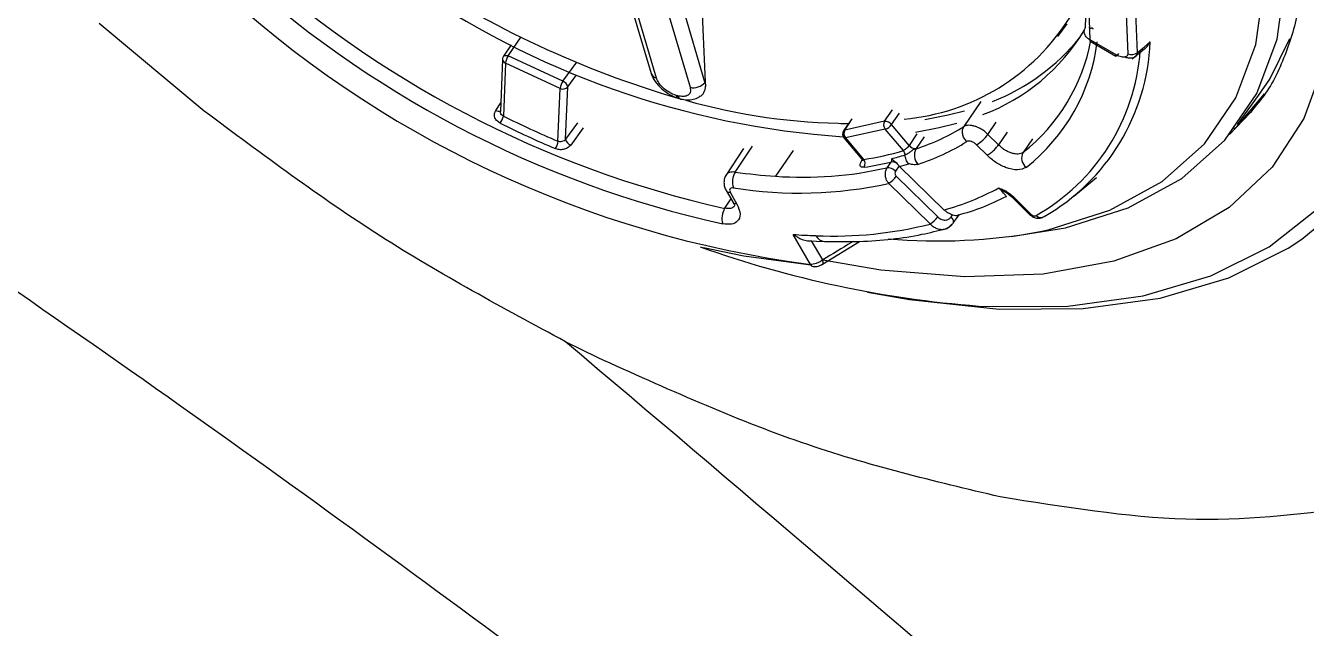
# Model space of a CAD drawing. Extents: x 400 to 501, y 484 to 634.
# Drawn here: x 463.317 to 464.659, y 564.913 to 565.544 of the extents above; entities that cross this region are included whole.
import ezdxf

# ---------------------------------------------------------------- set-up
doc = ezdxf.new("R2010")
doc.units = 0
doc.header["$MEASUREMENT"] = 0
doc.layers.add('DIM', color=3, linetype='Continuous')
doc.layers.add('GEOMETRY', color=3, linetype='Continuous', lineweight=25)

# ---------------------------------------------------------------- blocks, each defined once
blk = doc.blocks.new('2026 GRANDEE')
at = {"layer": 'GEOMETRY', "ltscale": 16}
for p, q in [((13.5246, -31.2693), (13.5477, -31.3469)), ((13.6044, -31.3556), (13.6008, -31.2688)), ((13.5532, -31.3517), (13.5302, -31.2741)), ((13.604, -31.3561), (13.581, -31.2785)), ((13.0796, -31.3863), (12.9695, -31.2944)), ((13.5653, -31.2837), (13.5884, -31.3613)), ((13.9734, -31.3082), (13.9832, -31.2949)), ((13.398, -31.3285), (13.4114, -31.3085)), ((13.401, -31.3168), (13.393, -31.3287)), ((14.0345, -31.3274), (14.0073, -31.3118)), ((14.0073, -31.3132), (14.0344, -31.3288)), ((14.0557, -31.3281), (14.0627, -31.3223)), ((13.392, -31.3318), (13.3898, -31.3867)), ((13.395, -31.3361), (13.3928, -31.3915)), ((13.4522, -31.3625), (13.395, -31.3361)), ((13.4552, -31.3549), (13.398, -31.3285)), ((13.4552, -31.3549), (13.4696, -31.3351)), ((14.0513, -31.3317), (14.0555, -31.3282)), ((13.4602, -31.3609), (13.4687, -31.3492)), ((13.45, -31.4179), (13.4522, -31.3625)), ((13.458, -31.4157), (13.4602, -31.3609)), ((13.6044, -31.3556), (13.604, -31.3561)), ((13.604, -31.3561), (13.6048, -31.3601)), ((13.6048, -31.3601), (13.6044, -31.3556)), ((13.5757, -31.3703), (13.574, -31.3698)), ((13.5766, -31.373), (13.5783, -31.3735)), ((13.8753, -31.4023), (13.8932, -31.3763)), ((14.1616, -31.4002), (14.1839, -31.37)), ((14.1872, -31.3722), (14.1753, -31.3877)), ((13.3849, -31.3856), (13.3902, -31.3776)), ((13.3899, -31.3875), (13.3899, -31.3867)), ((13.7921, -31.3969), (13.8004, -31.3849)), ((13.7994, -31.4003), (13.8076, -31.3885)), ((14.1753, -31.3877), (14.1534, -31.4107)), ((13.4706, -31.3985), (13.458, -31.4157)), ((13.7463, -31.3991), (13.7543, -31.3994)), ((13.757, -31.3954), (13.7492, -31.407)), ((13.7505, -31.4062), (13.7583, -31.3945)), ((13.7921, -31.3969), (13.7505, -31.4062)), ((13.8178, -31.4221), (13.7994, -31.4003)), ((13.9004, -31.4106), (13.909, -31.398)), ((13.4764, -31.4039), (13.4634, -31.4218)), ((13.7496, -31.4141), (13.7684, -31.4364)), ((13.7928, -31.4051), (13.7512, -31.4144)), ((13.7512, -31.4144), (13.7702, -31.4369)), ((13.8118, -31.4276), (13.7928, -31.4051)), ((13.826, -31.4102), (13.8178, -31.4221)), ((13.8336, -31.4133), (13.8253, -31.4254)), ((13.9115, -31.4217), (13.9004, -31.4106)), ((13.9205, -31.4084), (13.9115, -31.4217)), ((13.9469, -31.4152), (13.9371, -31.4295)), ((13.6444, -31.4255), (13.6259, -31.4535)), ((13.6356, -31.4501), (13.6536, -31.423)), ((13.6964, -31.4276), (13.678, -31.4544)), ((13.8994, -31.4325), (13.8883, -31.4214)), ((13.7682, -31.4381), (13.7691, -31.4368)), ((13.7986, -31.4396), (13.7945, -31.4456)), ((13.8073, -31.4435), (13.8035, -31.4491)), ((13.8044, -31.4545), (13.8479, -31.497)), ((13.8079, -31.4441), (13.8545, -31.4898)), ((13.9903, -31.4753), (14.0142, -31.4558)), ((13.6261, -31.4693), (13.633, -31.4814)), ((13.7964, -31.4619), (13.8399, -31.5044)), ((13.6248, -31.488), (13.6312, -31.4783)), ((13.6307, -31.4718), (13.6375, -31.4836)), ((13.9211, -31.4726), (13.9271, -31.4777)), ((13.9255, -31.4761), (13.9316, -31.4822)), ((13.9286, -31.4773), (13.9458, -31.4946)), ((13.9316, -31.4822), (13.9441, -31.4948)), ((13.8618, -31.4971), (13.8634, -31.4949)), ((13.8643, -31.503), (13.8706, -31.4945)), ((13.7144, -31.5467), (13.6964, -31.5154)), ((13.7124, -31.5219), (13.7292, -31.5228)), ((13.7273, -31.5421), (13.7157, -31.5219)), ((13.7271, -31.5465), (13.766, -31.5226)), ((13.4913, -31.6442), (13.458, -31.6277))]:
    blk.add_line(p, q, dxfattribs=at)
at = {"layer": 'GEOMETRY', "ltscale": 16, "flags": 128}
for points in [[(14.2293, -31.5202), (14.2667, -31.4891), (14.3072, -31.4395), (14.3359, -31.3818), (14.3522, -31.3167), (14.356, -31.2452), (14.3472, -31.1684), (14.326, -31.0873), (14.2926, -31.0032), (14.2475, -30.9173), (14.1914, -30.8308), (14.1252, -30.745), (14.0497, -30.6611), (13.9661, -30.5804), (13.8756, -30.504), (13.7795, -30.4331), (13.6792, -30.3686)], [(13.8904, -31.5904), (13.8977, -31.5908), (13.984, -31.5903), (14.0631, -31.5796), (14.1338, -31.5588), (14.195, -31.5282), (14.2459, -31.4883), (14.2857, -31.4396), (14.3139, -31.3829), (14.3299, -31.319), (14.3336, -31.2488), (14.325, -31.1733), (14.3041, -31.0937), (14.2713, -31.011), (14.2271, -30.9266), (14.172, -30.8416), (14.1069, -30.7573), (14.0328, -30.6749), (13.9506, -30.5956), (13.8617, -30.5206), (13.7673, -30.451), (13.6688, -30.3877)], [(13.6436, -30.4402), (13.7388, -30.5015), (13.8298, -30.5693), (13.9152, -30.6423), (13.9936, -30.7194), (14.0638, -30.7996), (14.1247, -30.8813), (14.1753, -30.9635), (14.2149, -31.0447), (14.2427, -31.1238), (14.2584, -31.1994), (14.2618, -31.2704), (14.2527, -31.3356), (14.2313, -31.3941), (14.1979, -31.4448), (14.1531, -31.4871), (14.0976, -31.5201), (14.0323, -31.5435), (13.9581, -31.5568), (13.8763, -31.5599), (13.7881, -31.5526), (13.7274, -31.5423)], [(13.5948, -30.6746), (13.6835, -30.7361), (13.7664, -30.8041), (13.8418, -30.8771), (13.9079, -30.9534), (13.9633, -31.0314), (14.0066, -31.1093), (14.0371, -31.1853), (14.0539, -31.2578), (14.0567, -31.3251)], [(13.59, -30.6826), (13.6778, -30.7434), (13.7598, -30.8107), (13.8344, -30.8829), (13.8998, -30.9584), (13.9546, -31.0356), (13.9975, -31.1126), (14.0276, -31.1878), (14.0442, -31.2596), (14.047, -31.3262)], [(14.0073, -31.3118), (14.0055, -31.2487), (13.9903, -31.1807), (13.9621, -31.1092), (13.9214, -31.0359), (13.8693, -30.9625), (13.8069, -30.8906), (13.7357, -30.822), (13.6573, -30.7583), (13.5735, -30.7008)], [(13.9551, -31.5123), (13.9634, -31.5105), (14.0279, -31.4901), (14.0828, -31.4599), (14.1271, -31.4204), (14.16, -31.3724), (14.181, -31.3166), (14.1898, -31.254), (14.1861, -31.1857), (14.17, -31.1129), (14.1519, -31.0607)], [(13.9248, -31.5174), (13.9817, -31.5083), (14.0474, -31.4875), (14.1033, -31.4568), (14.1484, -31.4166), (14.1819, -31.3677), (14.2033, -31.3109), (14.2122, -31.2472), (14.2084, -31.1776), (14.1921, -31.1034), (14.1856, -31.0829)], [(14.0567, -31.3251), (14.0643, -31.3188), (14.0702, -31.3139)], [(14.1839, -31.37), (14.1955, -31.3529), (14.2164, -31.3103)], [(13.393, -31.3287), (13.3931, -31.3286), (13.3936, -31.3282), (13.3943, -31.3279), (13.3951, -31.3279), (13.396, -31.3279), (13.397, -31.3282), (13.398, -31.3285)], [(14.0371, -31.3261), (14.0364, -31.3271), (14.0357, -31.3279), (14.0352, -31.3284), (14.0348, -31.3287), (14.0345, -31.3288), (14.0343, -31.3286), (14.0343, -31.3281), (14.0345, -31.3274)], [(14.1578, -31.4052), (14.1617, -31.4015), (14.1901, -31.3682)], [(13.8343, -31.3949), (13.8588, -31.3903), (13.8759, -31.386)], [(13.8679, -31.3991), (13.8492, -31.4039), (13.8245, -31.4085)], [(13.8643, -31.503), (13.864, -31.5037), (13.8637, -31.504)], [(13.7742, -31.5757), (13.8181, -31.5835), (13.9122, -31.5935), (14.0001, -31.593), (14.0806, -31.5821), (14.1526, -31.5609), (14.2149, -31.5297), (14.2293, -31.5202)], [(13.715, -31.5476), (13.6448, -31.5382), (13.6026, -31.5293)], [(13.7265, -31.5469), (13.7265, -31.5469), (13.7271, -31.5466), (13.7275, -31.5461), (13.7277, -31.5453), (13.7277, -31.5444), (13.7276, -31.5433), (13.7273, -31.5421)]]:
    blk.add_lwpolyline(points, dxfattribs=at)
at = {"layer": 'GEOMETRY', "ltscale": 256}
for centre, radius, start, end in [((13.6243, -31.2815), 0.3788, 357.4186, 22.9389), ((13.8643, -30.4123), 1.1021, 227.2516, 257.4489), ((13.8665, -30.4091), 1.1221, 227.2282, 257.4476), ((13.867, -30.3774), 1.037, 236.4153, 253.6821), ((13.8608, -30.4255), 1.1307, 226.9251, 262.5619), ((13.8108, -30.5051), 0.9101, 234.9876, 266.0998), ((13.7925, -31.1672), 0.2283, 275.0225, 328.1091), ((13.8218, -31.1939), 0.2093, 290.502, 328.9832), ((13.8263, -31.1722), 0.2186, 291.1501, 321.0741), ((13.8171, -31.2765), 0.1944, 308.0972, 349.4461), ((13.8171, -31.2884), 0.1994, 308.1858, 352.7231), ((13.8439, -31.3072), 0.2166, 299.5742, 355.7696), ((13.8502, -31.3053), 0.2202, 299.6816, 357.7618), ((14.0086, -31.3125), 0.00149, 148.9216, 204.8728), ((13.3979, -31.332), 0.00591, 146.2089, 177.7248), ((13.3967, -31.3317), 0.0047, 181.011, 249.0197), ((13.4118, -31.3383), 0.0169, 144.6408, 172.3967), ((14.051, -31.3179), 0.00917, 244.1161, 308.0573), ((13.5546, -31.3445), 0.00735, 199.3171, 259.1984), ((13.469, -31.3647), 0.0169, 144.6408, 172.3967), ((13.4552, -31.3565), 0.00668, 243.9119, 319.1125), ((13.4523, -31.3625), 0.00809, 11.5356, 68.8512), ((13.5921, -31.3463), 0.0155, 256.1948, 320.5328), ((13.5782, -31.3691), 0.00428, 189.8835, 248.5218), ((13.5796, -31.3698), 0.00393, 187.3451, 256.1255), ((13.7569, -30.7688), 0.6303, 254.077, 269.7786), ((13.3877, -31.3813), 0.00513, 236.3506, 293.4328), ((13.3736, -31.3875), 0.0196, 324.565, 348.4172), ((13.8745, -30.4235), 1.0893, 243.5644, 246.91), ((13.8734, -30.4248), 1.0795, 243.5644, 246.91), ((13.7982, -31.4005), 0.00711, 149.5972, 220.3097), ((13.7924, -31.4059), 0.00892, 38.5179, 91.9565), ((13.7887, -31.3927), 0.0131, 288.212, 324.4488), ((13.7545, -31.2085), 0.2284, 288.0024, 301.9406), ((13.4661, -31.414), 0.00827, 192.0216, 250.7699), ((13.7541, -31.4103), 0.00591, 146.3018, 220.1934), ((13.7509, -31.4082), 0.00207, 100.4116, 144.8741), ((13.7566, -31.4098), 0.00711, 149.5972, 220.3097), ((13.7506, -31.413), 0.00153, 228.2007, 293.506), ((13.8709, -31.3898), 0.0361, 298.8318, 324.8248), ((13.4351, -31.4169), 0.015, 324.7582, 356.2764), ((13.7254, -31.1376), 0.3026, 278.5094, 286.5809), ((13.8063, -31.4325), 0.00736, 1.954, 41.4497), ((13.8245, -31.4168), 0.00857, 217.7755, 275.2316), ((13.8369, -31.4325), 0.0136, 150.0824, 223.7186), ((13.755, -31.2204), 0.233, 288.0024, 301.9406), ((13.9477, -31.4354), 0.0121, 150.9902, 232.8148), ((13.7681, -31.436), 0.00206, 272.8427, 337.6784), ((13.7644, -31.4413), 0.00733, 329.2039, 37.7048), ((13.7232, -31.131), 0.3176, 278.5942, 283.7202), ((13.7998, -31.449), 0.00949, 54.7401, 97.2179), ((13.7319, -31.1602), 0.284, 283.7057, 286.7129), ((13.7355, -31.1691), 0.2844, 284.7564, 286.7241), ((13.6506, -31.4599), 0.0179, 146.887, 202.0258), ((13.7126, -30.9061), 0.5494, 261.949, 266.3942), ((13.7071, -31.0657), 0.3898, 265.718, 282.9501), ((13.7954, -31.4567), 0.0111, 43.1168, 94.7267), ((13.7834, -31.4398), 0.0256, 300.5047, 325.0931), ((13.7029, -31.0391), 0.433, 260.839, 282.4604), ((13.7817, -31.2262), 0.2734, 285.4628, 298.4053), ((13.6405, -31.4984), 0.0188, 146.4468, 198.4798), ((13.8268, -31.4823), 0.0256, 300.5047, 325.093), ((13.8579, -31.5022), 0.00647, 353.0183, 52.9205), ((13.9449, -31.4935), 0.00149, 238.7736, 309.9321), ((13.9555, -31.4913), 0.00647, 222.6545, 305.2028), ((13.738, -31.099), 0.4181, 267.5639, 284.1058), ((13.7377, -30.957), 0.5599, 265.7753, 268.2132), ((13.7302, -31.5116), 0.0112, 206.8931, 264.8513), ((13.8476, -30.9327), 0.5895, 264.9682, 280.5057), ((13.9775, -30.4649), 1.1288, 250.3999, 265.5789), ((13.7181, -31.5451), 0.00398, 203.352, 275.616)]:
    blk.add_arc(centre, radius, start, end, dxfattribs=at)
at = {"layer": 'GEOMETRY', "ltscale": 16}
for points, knots in [([(13.0042, -27.3106), (13.2143, -27.4148), (13.634, -27.6228), (14.243, -27.9667), (14.8378, -28.3238), (15.4249, -28.6947), (16.0572, -29.1182), (16.7269, -29.608), (17.42, -30.1695), (18.0889, -30.7583), (18.5135, -31.1727), (18.7257, -31.3798)], [0, 0, 0, 0, 0.099826, 0.199393, 0.297583, 0.395009, 0.494703, 0.621199, 0.747709, 0.873931, 1, 1, 1, 1]), ([(12.0604, -29.1826), (12.2871, -29.3001), (12.745, -29.5374), (13.4186, -29.9438), (14.0929, -30.3739), (14.7612, -30.8223), (15.2973, -31.2182), (15.6085, -31.4659), (15.7116, -31.5499)], [0, 0, 0, 0, 0.1206767, 0.2437611, 0.3714219, 0.4976422, 0.6220962, 0.6846118, 0.6846118, 0.6846118, 0.6846118]), ([(13.6394, -30.4545), (13.6547, -30.4638), (13.6991, -30.491), (13.7706, -30.5405), (13.8516, -30.6042), (13.9271, -30.6721), (13.9962, -30.7431), (14.0578, -30.816), (14.111, -30.8898), (14.1551, -30.9632), (14.1895, -31.0352), (14.2139, -31.1044), (14.228, -31.1699), (14.2319, -31.2306), (14.2261, -31.286), (14.2097, -31.3351), (14.193, -31.3681), (14.1784, -31.3828), (14.1758, -31.3853)], [0, 0, 0, 0, 0.035556, 0.103451, 0.171376, 0.239274, 0.307113, 0.374863, 0.442493, 0.509977, 0.5773, 0.644476, 0.711587, 0.778761, 0.846343, 0.914925, 0.985181, 1, 1, 1, 1]), ([(14.9964, -33.2655), (14.8348, -33.1179), (14.4898, -32.8121), (14.0101, -32.414), (13.5594, -32.0625), (13.1568, -31.765), (12.7364, -31.4718), (12.2931, -31.1829), (11.823, -30.8967), (11.4957, -30.719), (11.3281, -30.628)], [0.6207093, 0.6207093, 0.6207093, 0.6207093, 0.6750251, 0.7352437, 0.775831, 0.8176472, 0.860474, 0.904507, 0.9511212, 1, 1, 1, 1]), ([(10.998, -31.2792), (11.2061, -31.3787), (11.6267, -31.5798), (12.2398, -31.9317), (12.8462, -32.32), (13.442, -32.7453), (14.0253, -33.2032), (14.543, -33.6475), (14.8624, -33.9424), (14.9964, -34.0699)], [0, 0, 0, 0, 0.0594722, 0.1202172, 0.1821376, 0.2450839, 0.3088661, 0.3732651, 0.4209189, 0.4209189, 0.4209189, 0.4209189]), ([(14.0073, -31.3118), (14.0063, -31.3111), (14.0044, -31.3099), (14.0027, -31.3077), (14.0019, -31.3061), (14.0013, -31.3042), (14.0012, -31.3016), (14.0022, -31.2996), (14.0027, -31.2985)], [0, 0, 0, 0, 0.212271, 0.377509, 0.495493, 0.566066, 0.762293, 1, 1, 1, 1]), ([(14.0065, -31.2981), (14.0065, -31.2985), (14.0064, -31.2995), (14.0071, -31.2998), (14.0082, -31.2995), (14.0091, -31.2991), (14.0096, -31.2992), (14.0101, -31.2996), (14.0102, -31.3001), (14.0103, -31.3004)], [0, 0, 0, 0, 0.1871669, 0.440825, 0.6459016, 0.7557075, 0.805043, 0.8605139, 1, 1, 1, 1]), ([(14.0627, -31.3223), (14.0627, -31.3222), (14.0639, -31.3219), (14.0668, -31.3193), (14.0689, -31.316), (14.0702, -31.3139)], [0, 0, 0, 0, 0.016721, 0.36846, 1, 1, 1, 1]), ([(14.047, -31.3262), (14.0469, -31.3266), (14.0468, -31.3276), (14.0459, -31.3287), (14.0445, -31.3295), (14.0425, -31.3299), (14.0401, -31.3296), (14.0374, -31.3289), (14.0355, -31.3279), (14.0345, -31.3274)], [0, 0, 0, 0, 0.113282, 0.242327, 0.39497, 0.529529, 0.68095, 0.841516, 1, 1, 1, 1]), ([(14.0567, -31.3251), (14.0564, -31.3262), (14.0558, -31.3287), (14.053, -31.3307), (14.0494, -31.3311), (14.0464, -31.3307), (14.0443, -31.3299), (14.0437, -31.3296)], [0, 0, 0, 0, 0.215039, 0.517523, 0.701514, 0.901443, 1, 1, 1, 1]), ([(13.5477, -31.3469), (13.5482, -31.3483), (13.5491, -31.351), (13.5525, -31.3565), (13.5585, -31.363), (13.5659, -31.3684), (13.5722, -31.3716), (13.5753, -31.3726), (13.5769, -31.3731)], [0, 0, 0, 0, 0.130271, 0.256955, 0.504279, 0.749543, 0.873581, 1, 1, 1, 1]), ([(13.574, -31.3698), (13.5714, -31.3689), (13.5664, -31.367), (13.5598, -31.3619), (13.5552, -31.3565), (13.5539, -31.3533), (13.5532, -31.3517)], [0, 0, 0, 0, 0.279658, 0.559227, 0.779582, 1, 1, 1, 1]), ([(13.5884, -31.3613), (13.5887, -31.3632), (13.5892, -31.367), (13.586, -31.3702), (13.5813, -31.3714), (13.5776, -31.3706), (13.5757, -31.3703)], [0, 0, 0, 0, 0.279486, 0.559002, 0.779415, 1, 1, 1, 1]), ([(13.5982, -31.371), (13.5982, -31.371), (13.6006, -31.3705), (13.6034, -31.367), (13.6043, -31.3624), (13.6047, -31.3601)], [0, 0, 0, 0, 0.013232, 0.513003, 1, 1, 1, 1]), ([(13.5786, -31.3736), (13.5809, -31.374), (13.5854, -31.3748), (13.5919, -31.374), (13.5966, -31.3724), (13.5986, -31.3708), (13.599, -31.3703)], [0, 0, 0, 0, 0.292953, 0.592274, 0.896269, 1, 1, 1, 1]), ([(13.458, -31.6277), (13.3926, -31.5925), (13.2616, -31.5221), (13.1404, -31.4316), (13.0796, -31.3863)], [0, 0, 0, 0, 0.499373, 1, 1, 1, 1]), ([(13.3896, -31.3989), (13.3882, -31.398), (13.3854, -31.3963), (13.3835, -31.3924), (13.3833, -31.3886), (13.3844, -31.3866), (13.3849, -31.3856)], [0, 0, 0, 0, 0.273524, 0.558533, 0.784057, 1, 1, 1, 1]), ([(13.3928, -31.3915), (13.3921, -31.391), (13.3908, -31.3901), (13.3899, -31.3885), (13.3899, -31.3876), (13.3899, -31.3875)], [0, 0, 0, 0, 0.444514, 0.909307, 1, 1, 1, 1]), ([(13.9004, -31.4106), (13.8994, -31.4097), (13.8975, -31.4079), (13.8941, -31.4055), (13.8905, -31.4036), (13.8869, -31.4021), (13.8835, -31.4013), (13.8803, -31.401), (13.8774, -31.4013), (13.876, -31.402), (13.8753, -31.4023)], [0, 0, 0, 0, 0.124586, 0.249261, 0.374089, 0.499033, 0.624094, 0.749271, 0.874537, 1, 1, 1, 1]), ([(13.458, -31.4157), (13.4575, -31.4163), (13.4565, -31.4174), (13.4542, -31.4183), (13.4519, -31.4184), (13.4507, -31.4181), (13.45, -31.4179)], [0, 0, 0, 0, 0.269251, 0.553659, 0.780363, 1, 1, 1, 1]), ([(13.4634, -31.4218), (13.4624, -31.4229), (13.4603, -31.4251), (13.4557, -31.4266), (13.4511, -31.4268), (13.4486, -31.426), (13.4473, -31.4256)], [0, 0, 0, 0, 0.2687693, 0.552725, 0.7796228, 1, 1, 1, 1]), ([(13.8178, -31.4221), (13.8173, -31.4227), (13.8164, -31.424), (13.8146, -31.4257), (13.813, -31.427), (13.8122, -31.4274), (13.8118, -31.4276)], [0, 0, 0, 0, 0.269047, 0.553576, 0.78039, 1, 1, 1, 1]), ([(13.8251, -31.4257), (13.8246, -31.4259), (13.8239, -31.4261), (13.8224, -31.4265), (13.8207, -31.4276), (13.8189, -31.429), (13.8171, -31.4303), (13.8154, -31.4315), (13.8143, -31.4319), (13.8136, -31.4322)], [0, 0, 0, 0, 0.121452, 0.210918, 0.316214, 0.528354, 0.666929, 0.790443, 1, 1, 1, 1]), ([(13.8253, -31.4254), (13.8253, -31.4254), (13.8252, -31.4255), (13.8251, -31.4257), (13.8251, -31.4257)], [0, 0, 0, 0, 0.5596883, 1, 1, 1, 1]), ([(13.8883, -31.4214), (13.8874, -31.4206), (13.8855, -31.419), (13.8824, -31.4177), (13.8799, -31.4174), (13.8788, -31.4179), (13.8783, -31.4181)], [0, 0, 0, 0, 0.2792086, 0.5607947, 0.7822857, 1, 1, 1, 1]), ([(13.9371, -31.4295), (13.9364, -31.43), (13.935, -31.4308), (13.9322, -31.4313), (13.9289, -31.4312), (13.9254, -31.4304), (13.9216, -31.429), (13.918, -31.427), (13.9145, -31.4245), (13.9125, -31.4226), (13.9115, -31.4217)], [0, 0, 0, 0, 0.1250197, 0.2500129, 0.3750003, 0.4999769, 0.6249572, 0.7499494, 0.8749339, 1, 1, 1, 1]), ([(13.7707, -31.4451), (13.7697, -31.4451), (13.7676, -31.4452), (13.7664, -31.4434), (13.7666, -31.4409), (13.7677, -31.439), (13.7682, -31.4381)], [0, 0, 0, 0, 0.273633, 0.558788, 0.784295, 1, 1, 1, 1]), ([(13.7702, -31.4369), (13.7696, -31.4369), (13.7688, -31.4369), (13.7685, -31.4363), (13.7684, -31.4362)], [0, 0, 0, 0, 0.691073, 1, 1, 1, 1]), ([(13.7689, -31.4366), (13.7689, -31.4367), (13.7692, -31.4369), (13.7693, -31.4369), (13.7695, -31.437)], [0, 0, 0, 0, 0.336295, 1, 1, 1, 1]), ([(13.7992, -31.4361), (13.7993, -31.4368), (13.7994, -31.4381), (13.7988, -31.4391), (13.7986, -31.4396)], [0, 0, 0, 0, 0.557908, 1, 1, 1, 1]), ([(13.7992, -31.4361), (13.8003, -31.4369), (13.8017, -31.4379), (13.8038, -31.4398), (13.8048, -31.4408), (13.8052, -31.4413)], [0, 0, 0, 0, 0.564175, 0.790801, 1, 1, 1, 1]), ([(13.8052, -31.4413), (13.8056, -31.4417), (13.8063, -31.4424), (13.807, -31.4432), (13.8073, -31.4435)], [0, 0, 0, 0, 0.573998, 1, 1, 1, 1]), ([(13.8079, -31.4441), (13.8078, -31.444), (13.8076, -31.4438), (13.8074, -31.4436), (13.8073, -31.4435)], [0, 0, 0, 0, 0.562218, 1, 1, 1, 1]), ([(13.827, -31.442), (13.8257, -31.4422), (13.8237, -31.4426), (13.8205, -31.4421), (13.8187, -31.4417), (13.8176, -31.4414), (13.8174, -31.4415), (13.8173, -31.4415)], [0, 0, 0, 0, 0.457858, 0.717574, 0.913343, 0.965555, 1, 1, 1, 1]), ([(13.9403, -31.4451), (13.9376, -31.4464), (13.9321, -31.4489), (13.9198, -31.4461), (13.9083, -31.4404), (13.9023, -31.4351), (13.8994, -31.4325)], [0, 0, 0, 0, 0.281073, 0.558491, 0.778265, 1, 1, 1, 1]), ([(13.6263, -31.4529), (13.6256, -31.4541), (13.6243, -31.4565), (13.6237, -31.4609), (13.6243, -31.4654), (13.6256, -31.4682), (13.6262, -31.4695)], [0, 0, 0, 0, 0.257415, 0.513764, 0.763217, 1, 1, 1, 1]), ([(13.6356, -31.4501), (13.6345, -31.45), (13.6324, -31.4499), (13.6297, -31.4504), (13.6275, -31.4514), (13.6266, -31.4525), (13.6262, -31.4531)], [0, 0, 0, 0, 0.2512787, 0.5027172, 0.7544522, 1, 1, 1, 1]), ([(13.7945, -31.4456), (13.7939, -31.4467), (13.7928, -31.4488), (13.7925, -31.4518), (13.7927, -31.4541), (13.7931, -31.4562), (13.7942, -31.4591), (13.7956, -31.4609), (13.7964, -31.4619)], [0, 0, 0, 0, 0.236628, 0.436512, 0.503313, 0.619619, 0.785262, 1, 1, 1, 1]), ([(13.8035, -31.4491), (13.8033, -31.4495), (13.8029, -31.4504), (13.803, -31.452), (13.8035, -31.4535), (13.8041, -31.4541), (13.8044, -31.4545)], [0, 0, 0, 0, 0.265913, 0.551295, 0.780457, 1, 1, 1, 1]), ([(13.6307, -31.4718), (13.6296, -31.4717), (13.6274, -31.4713), (13.6266, -31.4699), (13.6262, -31.4693)], [0, 0, 0, 0, 0.527454, 1, 1, 1, 1]), ([(13.634, -31.4666), (13.6331, -31.4666), (13.6312, -31.4665), (13.6299, -31.4679), (13.6297, -31.4698), (13.6304, -31.4711), (13.6307, -31.4718)], [0, 0, 0, 0, 0.27927, 0.560589, 0.781976, 1, 1, 1, 1]), ([(13.9117, -31.4667), (13.9133, -31.4673), (13.916, -31.4682), (13.9201, -31.4705), (13.9244, -31.4734), (13.9271, -31.4759), (13.9286, -31.4773)], [0, 0, 0, 0, 0.265153, 0.452648, 0.690469, 1, 1, 1, 1]), ([(13.9117, -31.4667), (13.9132, -31.4676), (13.9152, -31.4688), (13.9179, -31.4705), (13.9218, -31.473), (13.9246, -31.4753), (13.9267, -31.4771)], [0, 0, 0, 0, 0.2699072, 0.3615619, 0.5228192, 1, 1, 1, 1]), ([(13.9196, -31.4761), (13.9197, -31.476), (13.9199, -31.4758), (13.9177, -31.4732), (13.916, -31.4714), (13.9141, -31.4692), (13.9125, -31.4675), (13.9117, -31.4667)], [0, 0, 0, 0, 0.502321, 0.655509, 0.786914, 0.900014, 1, 1, 1, 1]), ([(13.6375, -31.4836), (13.639, -31.4873), (13.6421, -31.4945), (13.6389, -31.5018), (13.6321, -31.5053), (13.6258, -31.5047), (13.6226, -31.5044)], [0, 0, 0, 0, 0.280954, 0.55863, 0.778027, 1, 1, 1, 1]), ([(13.6328, -31.481), (13.6336, -31.4823), (13.6351, -31.4847), (13.6351, -31.4852), (13.6351, -31.4855)], [0, 0, 0, 0, 0.521686, 1, 1, 1, 1]), ([(13.6375, -31.4836), (13.6362, -31.4834), (13.6342, -31.4831), (13.6335, -31.4818), (13.6332, -31.4812)], [0, 0, 0, 0, 0.603572, 1, 1, 1, 1]), ([(13.8685, -31.4952), (13.8776, -31.4926), (13.8956, -31.4874), (13.9115, -31.4795), (13.9194, -31.4756)], [0, 0, 0, 0, 0.501604, 1, 1, 1, 1]), ([(13.635, -31.4856), (13.6345, -31.4862), (13.6334, -31.4873), (13.631, -31.4882), (13.6282, -31.4885), (13.6259, -31.4882), (13.6248, -31.488)], [0, 0, 0, 0, 0.249965, 0.499952, 0.74995, 1, 1, 1, 1]), ([(13.8479, -31.497), (13.8493, -31.4981), (13.8521, -31.5003), (13.8565, -31.5006), (13.8598, -31.4993), (13.8612, -31.4978), (13.8618, -31.4971)], [0, 0, 0, 0, 0.299995, 0.602994, 0.817055, 1, 1, 1, 1]), ([(13.8634, -31.4949), (13.8619, -31.4943), (13.8587, -31.4933), (13.8559, -31.4909), (13.8545, -31.4898)], [0, 0, 0, 0, 0.497326, 1, 1, 1, 1]), ([(13.8634, -31.4949), (13.8645, -31.4951), (13.867, -31.4956), (13.869, -31.4955), (13.8697, -31.495), (13.8698, -31.4949)], [0, 0, 0, 0, 0.396235, 0.88149, 1, 1, 1, 1]), ([(13.9439, -31.4944), (13.945, -31.4953), (13.9471, -31.4971), (13.9511, -31.4984), (13.9555, -31.4985), (13.9579, -31.4972), (13.9593, -31.4966)], [0, 0, 0, 0, 0.230044, 0.476594, 0.714883, 1, 1, 1, 1]), ([(13.9458, -31.4946), (13.9461, -31.4948), (13.9466, -31.4953), (13.9477, -31.4958), (13.9488, -31.4961), (13.9499, -31.4961), (13.9505, -31.4958), (13.9508, -31.4956)], [0, 0, 0, 0, 0.151485, 0.321251, 0.510704, 0.753376, 1, 1, 1, 1]), ([(13.7292, -31.5228), (13.7415, -31.5229), (13.7773, -31.5232), (13.8197, -31.5184), (13.8479, -31.5115), (13.8562, -31.5094)], [0, 0, 0, 0, 0.271313, 0.787525, 1, 1, 1, 1]), ([(13.8399, -31.5044), (13.8412, -31.5057), (13.8437, -31.5079), (13.8466, -31.509), (13.8479, -31.5095)], [0, 0, 0, 0, 0.54202, 1, 1, 1, 1]), ([(13.8479, -31.5095), (13.8499, -31.5098), (13.8535, -31.5105), (13.8587, -31.5087), (13.8612, -31.5061), (13.8624, -31.5047)], [0, 0, 0, 0, 0.348728, 0.66394, 1, 1, 1, 1]), ([(13.8533, -31.5101), (13.8544, -31.5098), (13.8566, -31.5094), (13.8596, -31.5079), (13.8623, -31.5058), (13.8637, -31.504), (13.8643, -31.503)], [0, 0, 0, 0, 0.2501008, 0.5016586, 0.7524608, 1, 1, 1, 1]), ([(13.6964, -31.5154), (13.6995, -31.5174), (13.7043, -31.5204), (13.7112, -31.5221), (13.7143, -31.522), (13.7157, -31.5219)], [0, 0, 0, 0, 0.49945, 0.772693, 1, 1, 1, 1]), ([(13.7591, -31.5227), (13.7586, -31.523), (13.748, -31.5295), (13.7374, -31.536), (13.7273, -31.5421)], [0, 0, 0, 0, 0.052519, 1, 1, 1, 1]), ([(13.7273, -31.5421), (13.7261, -31.5429), (13.724, -31.5444), (13.7205, -31.5458), (13.7173, -31.5467), (13.7154, -31.5467), (13.7144, -31.5467)], [0, 0, 0, 0, 0.303946, 0.534904, 0.760819, 1, 1, 1, 1]), ([(13.7173, -31.5491), (13.7181, -31.5491), (13.7197, -31.5491), (13.7224, -31.5486), (13.725, -31.5477), (13.7264, -31.5469), (13.7272, -31.5465)], [0, 0, 0, 0, 0.256129, 0.50847, 0.756388, 1, 1, 1, 1]), ([(14.9964, -32.9817), (14.8398, -32.8366), (14.5064, -32.5335), (13.9932, -32.0814), (13.6353, -31.778), (13.458, -31.6277)], [0.7148276, 0.7148276, 0.7148276, 0.7148276, 0.8037973, 0.9027648, 1, 1, 1, 1]), ([(13.9131, -31.7901), (13.8442, -31.7738), (13.7065, -31.7411), (13.5631, -31.6765), (13.4913, -31.6442)], [0, 0, 0, 0, 0.500026, 1, 1, 1, 1]), ([(14.2806, -31.8018), (14.2247, -31.8086), (14.1129, -31.8223), (13.9797, -31.8008), (13.9131, -31.7901)], [0, 0, 0, 0, 0.50009, 1, 1, 1, 1])]:
    blk.add_open_spline(points, degree=3, knots=knots, dxfattribs=at)
for points in [[(13.8783, -31.4181), (13.8772, -31.417), (13.8752, -31.4147), (13.8737, -31.4103), (13.8735, -31.4059), (13.8747, -31.4035), (13.8753, -31.4023)], [(13.8994, -31.4325), (13.9003, -31.432), (13.9021, -31.431), (13.9055, -31.4283), (13.9089, -31.425), (13.9106, -31.4228), (13.9115, -31.4217)], [(13.8173, -31.4415), (13.8168, -31.4408), (13.8157, -31.4395), (13.8146, -31.4372), (13.8138, -31.4348), (13.8137, -31.4331), (13.8136, -31.4322)], [(13.9286, -31.4773), (13.9283, -31.4774), (13.9278, -31.4776), (13.9272, -31.4777), (13.9268, -31.4775), (13.9267, -31.4772), (13.9267, -31.4771)]]:
    blk.add_open_spline(points, degree=3, dxfattribs=at)

msp = doc.modelspace()

# ---------------------------------------------------------------- block references
at = {"layer": 'DIM'}
msp.add_blockref('2026 GRANDEE', (450.4248, 596.8403), dxfattribs=at)

doc.saveas('drawing.dxf')
